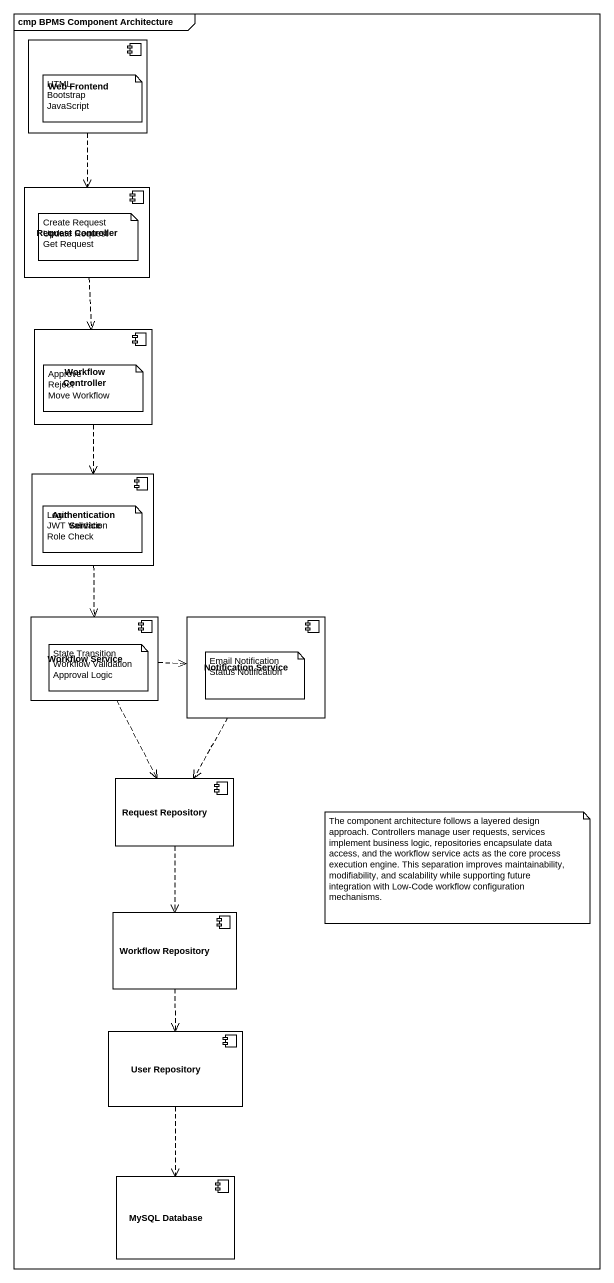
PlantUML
@startuml
mainframe cmp BPMS Component Architecture
component "Web Frontend" as Web_Frontend
component "Request Controller" as Request_Controller
component "Workflow Controller" as Workflow_Controller
component "Authentication Service" as Authentication_Service
component "Workflow Service" as Workflow_Service
component "Notification Service" as Notification_Service
component "Request Repository" as Request_Repository
component "Workflow Repository" as Workflow_Repository
component "User Repository" as User_Repository
component "MySQL Database" as MySQL_Database
Web_Frontend ..> Request_Controller
Request_Controller ..> Workflow_Controller
Workflow_Controller ..> Authentication_Service
Authentication_Service ..> Workflow_Service
Workflow_Service .right.> Notification_Service
Workflow_Service ..> Request_Repository
Notification_Service ..> Request_Repository
Request_Repository ..> Workflow_Repository
Workflow_Repository ..> User_Repository
User_Repository ..> MySQL_Database
note as N1
  HTML
  Bootstrap
  JavaScript
end note
note as N2
  Create Request
  Update Request
  Get Request
end note
note as N3
  Approve
  Reject
  Move Workflow
end note
note as N4
  Login
  JWT Validation
  Role Check
end note
note as N5
  State Transition
  Workflow Validation
  Approval Logic
end note
note as N6
  Email Notification
  Status Notification
end note
note as N7
  The component architecture follows a layered design approach. Controllers manage user requests, services implement business logic, repositories encapsulate data access, and the workflow service acts as the core process execution engine. This separation improves maintainability, modifiability, and scalability while supporting future integration with Low-Code workflow configuration mechanisms.
end note
@enduml
